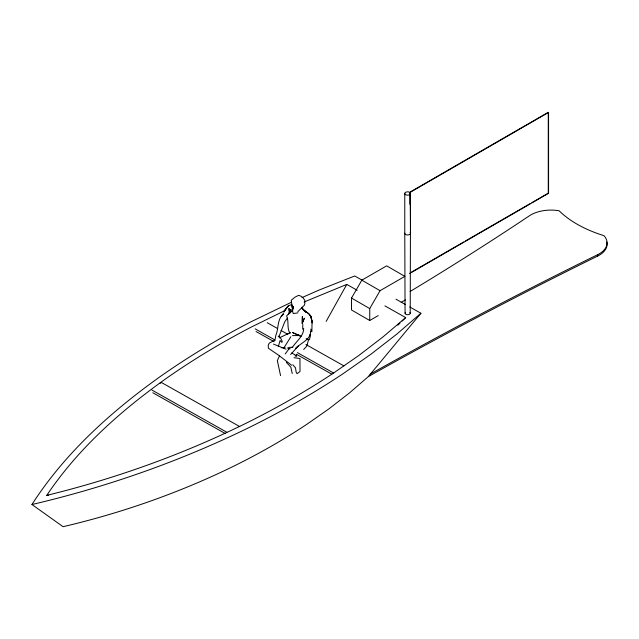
<?xml version="1.0" encoding="UTF-8"?>
<svg xmlns="http://www.w3.org/2000/svg" width="639" height="639" viewBox="0 0 639 639"><rect width="100%" height="100%" fill="white"/><g stroke="black" fill="none" stroke-linecap="round" stroke-linejoin="round"><path stroke-width="0.96" d="M410.222 313.254L410.526 193.441L409.112 192.059A2.875 1.661 0 0 0 404.934 192.93A2.875 1.661 0 0 0 407.195 195.135A2.875 1.661 0 0 0 410.526 193.441M409.918 204.32L409.974 192.451L548.566 112.432L548.566 193.297L409.575 273.548M293.277 308.645L293.365 306.313L292.654 310.035L291.232 300.234L295.114 297.103L298.525 295.378L300.689 296.025L302.974 297.758L304.803 300.234L304.827 303.653L304.3 305.322L297.814 311.672M310.634 330.994C311.161 339.668 300.538 342.951 295.609 348.455L298.509 345.827L290.625 354.485M302.686 329.189L302.806 324.5M303.685 328.446C303.717 336.322 296.073 341.298 292.358 347.544L289.771 347.312L287.662 347.92L288.54 348.942L290.122 348.678L289.307 348.415L285.178 353.998M279.067 336.33L284.794 321.752L287.35 318.15M308.461 339.86L306.848 346.042L303.685 349.509M275.177 339.037L275.848 335.307C278.852 328.542 276.919 318.725 283.676 313.981M278.316 346.626L280.098 340.491L281.559 342.248L282.35 341.937C281.575 339.716 280.545 337.112 278.213 336.178L279.65 337.08M279.507 355.851L277.342 360.588L280.561 375.628M283.684 348.271L290.833 336.753M326.178 321.369L346.769 284.411L357.169 290.266M369.741 320.506L351.514 309.979L351.514 298.054L361.842 280.17L386.651 265.848L404.87 276.368L380.069 290.689L369.741 308.581L369.741 320.506L378.248 315.594M286.56 361.914L286.456 362.449L290.857 367.193L292.239 373.535M409.751 306.96L420.925 313.254L368.352 376.587L349.469 392.937L328.957 408.848L306.928 424.248A695.168 401.348 0 0 1 233.043 466.51C178.904 492.925 121.73 512.981 63.085 526.696L31.95 504.522C64.587 453.594 110.188 412.451 159.039 377.417A857.921 495.313 0 0 1 250.648 321.96L291.352 302.295M283.229 313.605L281.224 316.433L283.101 314.588M48.732 495.233L46.759 495.361C77.998 448.722 120.579 410.949 166.036 378.584A826.219 477.014 0 0 1 250.895 327.256L285.433 310.322M283.62 311.56L288.301 305.969L291.52 304.531M397.849 325.227L399.99 323.142M402.131 321.058L405.693 317.591L384.894 305.881M420.925 313.254L396.867 334.077L370.732 354.365L342.664 373.983A885.806 511.416 0 0 1 248.507 427.826C179.527 461.494 106.681 487.046 31.95 504.522M405.693 317.591L383.208 336.753L358.862 355.452L332.783 373.567A853.065 492.509 0 0 1 245.672 423.449C182.259 454.625 115.403 478.635 46.759 495.361M295.154 355.803L296.72 354.693M292.358 347.544L292.774 347.281L291.44 347.217M159.822 383.44L161.419 382.497L239.737 426.596M409.679 192.315L548.27 112.304L548.27 193.17L531.896 202.627M410.342 272.805L463.786 241.941M465.511 240.951L530.17 203.617M401.204 302.335L405.461 299.883M370.037 374.246C444.792 332.288 520.753 292.478 597.681 254.657A26.702 15.416 0 0 0 603.919 235.647A114.828 66.296 0 0 1 559.061 210.75A28.587 16.502 0 0 0 529.396 215.798A3500.322 2020.893 0 0 1 410.126 291.496M368.352 376.587C443.658 334.293 520.17 294.164 597.681 256.055A26.702 15.416 0 0 0 606.762 241.989M275.113 340.06L269.323 343.071L268.236 345.18L268.364 348.215L278.804 355.348L291.648 365.284M279.251 337.903L290.505 332.512M304.108 301.975L346.769 284.411M302.047 297.566L318.981 290.09L354.725 275.976L362.465 280.337M297.982 312.846L293.349 313.549L292.718 312.016L292.335 306.081M281.288 347.736L285.082 347.408M292.486 335.611L299.651 335.547L292.574 332.544L300.761 336.426M295.434 356.011L296.792 356.099L291.847 352.904M294.004 357.704L299.955 358.487L300.026 371.499L297.039 373.703L296.105 372.002L295.522 367.848L292.79 364.741M310.498 331.369L311.896 331.665L312.048 320.922L310.714 316.041L308.142 313.086L303.637 310.227L305.762 312.04M306.153 338.63L309.364 339.772L310.37 336.09L309.979 334.381M286.072 349.174L273.492 344.101M298.597 334.98L301.001 336.314M395.996 299.212L405.445 304.539M267.246 322.727L277.574 328.542M281.016 330.483L287.901 334.357M305.977 344.533L343.838 365.859M255.193 328.861L274.994 340.012M297.367 352.608L333.518 372.96M256.055 331.521L274.131 341.697M296.504 354.302L331.793 374.166M151.954 390.086L226.829 432.244M152.809 392.745L225.104 433.45M361.842 280.17L380.069 290.689M351.514 298.054L369.741 308.581M309.292 315.059L310.698 316.273L309.292 314.228L303.637 310.227L306.033 312L302.039 307.742M410.126 192.651L410.526 233.243A2.875 1.661 0 0 1 407.554 234.952A2.875 1.661 0 0 1 404.775 233.139L404.775 193.337M410.126 232.444L410.526 233.243M302.007 308.07L302.694 309.46L302.031 307.135M289.986 333.374C286.615 328.015 289.163 321.569 286.615 315.914L292.007 310.738L288.221 314.388L291.017 309.26L289.275 312.99L288.948 308.317L289.763 313.238M310.794 329.109L311.481 331.306M291.887 304.835L292.646 310.051M404.775 233.139L405.07 313.254M597.681 254.657L597.681 256.055M409.879 312.511A2.58 1.486 0 0 1 407.642 314.747A2.58 1.486 0 0 1 405.414 312.511M302.351 316.664L302.119 323.741L304.324 318.222L302.367 322.967L302.351 316.664M286.472 307.854L283.756 312.104L288.301 305.969L286.472 307.854M311.225 317.871L310.714 316.041L312.319 322.943L311.225 317.871"/></g></svg>
